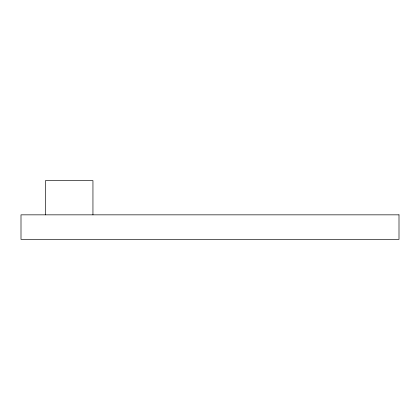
<?xml version="1.0" encoding="UTF-8"?>
<svg xmlns="http://www.w3.org/2000/svg" width="420" height="420" viewBox="0 0 420 420"><rect width="100%" height="100%" fill="white"/><g stroke="black" fill="none" stroke-linecap="round" stroke-linejoin="round"><path stroke-width="0.63" d="M92.946 214.841L92.946 180.616L45.455 180.616L45.455 214.841M399 214.841L21 214.841L21 239.384L399 239.384L399 214.841"/></g></svg>
